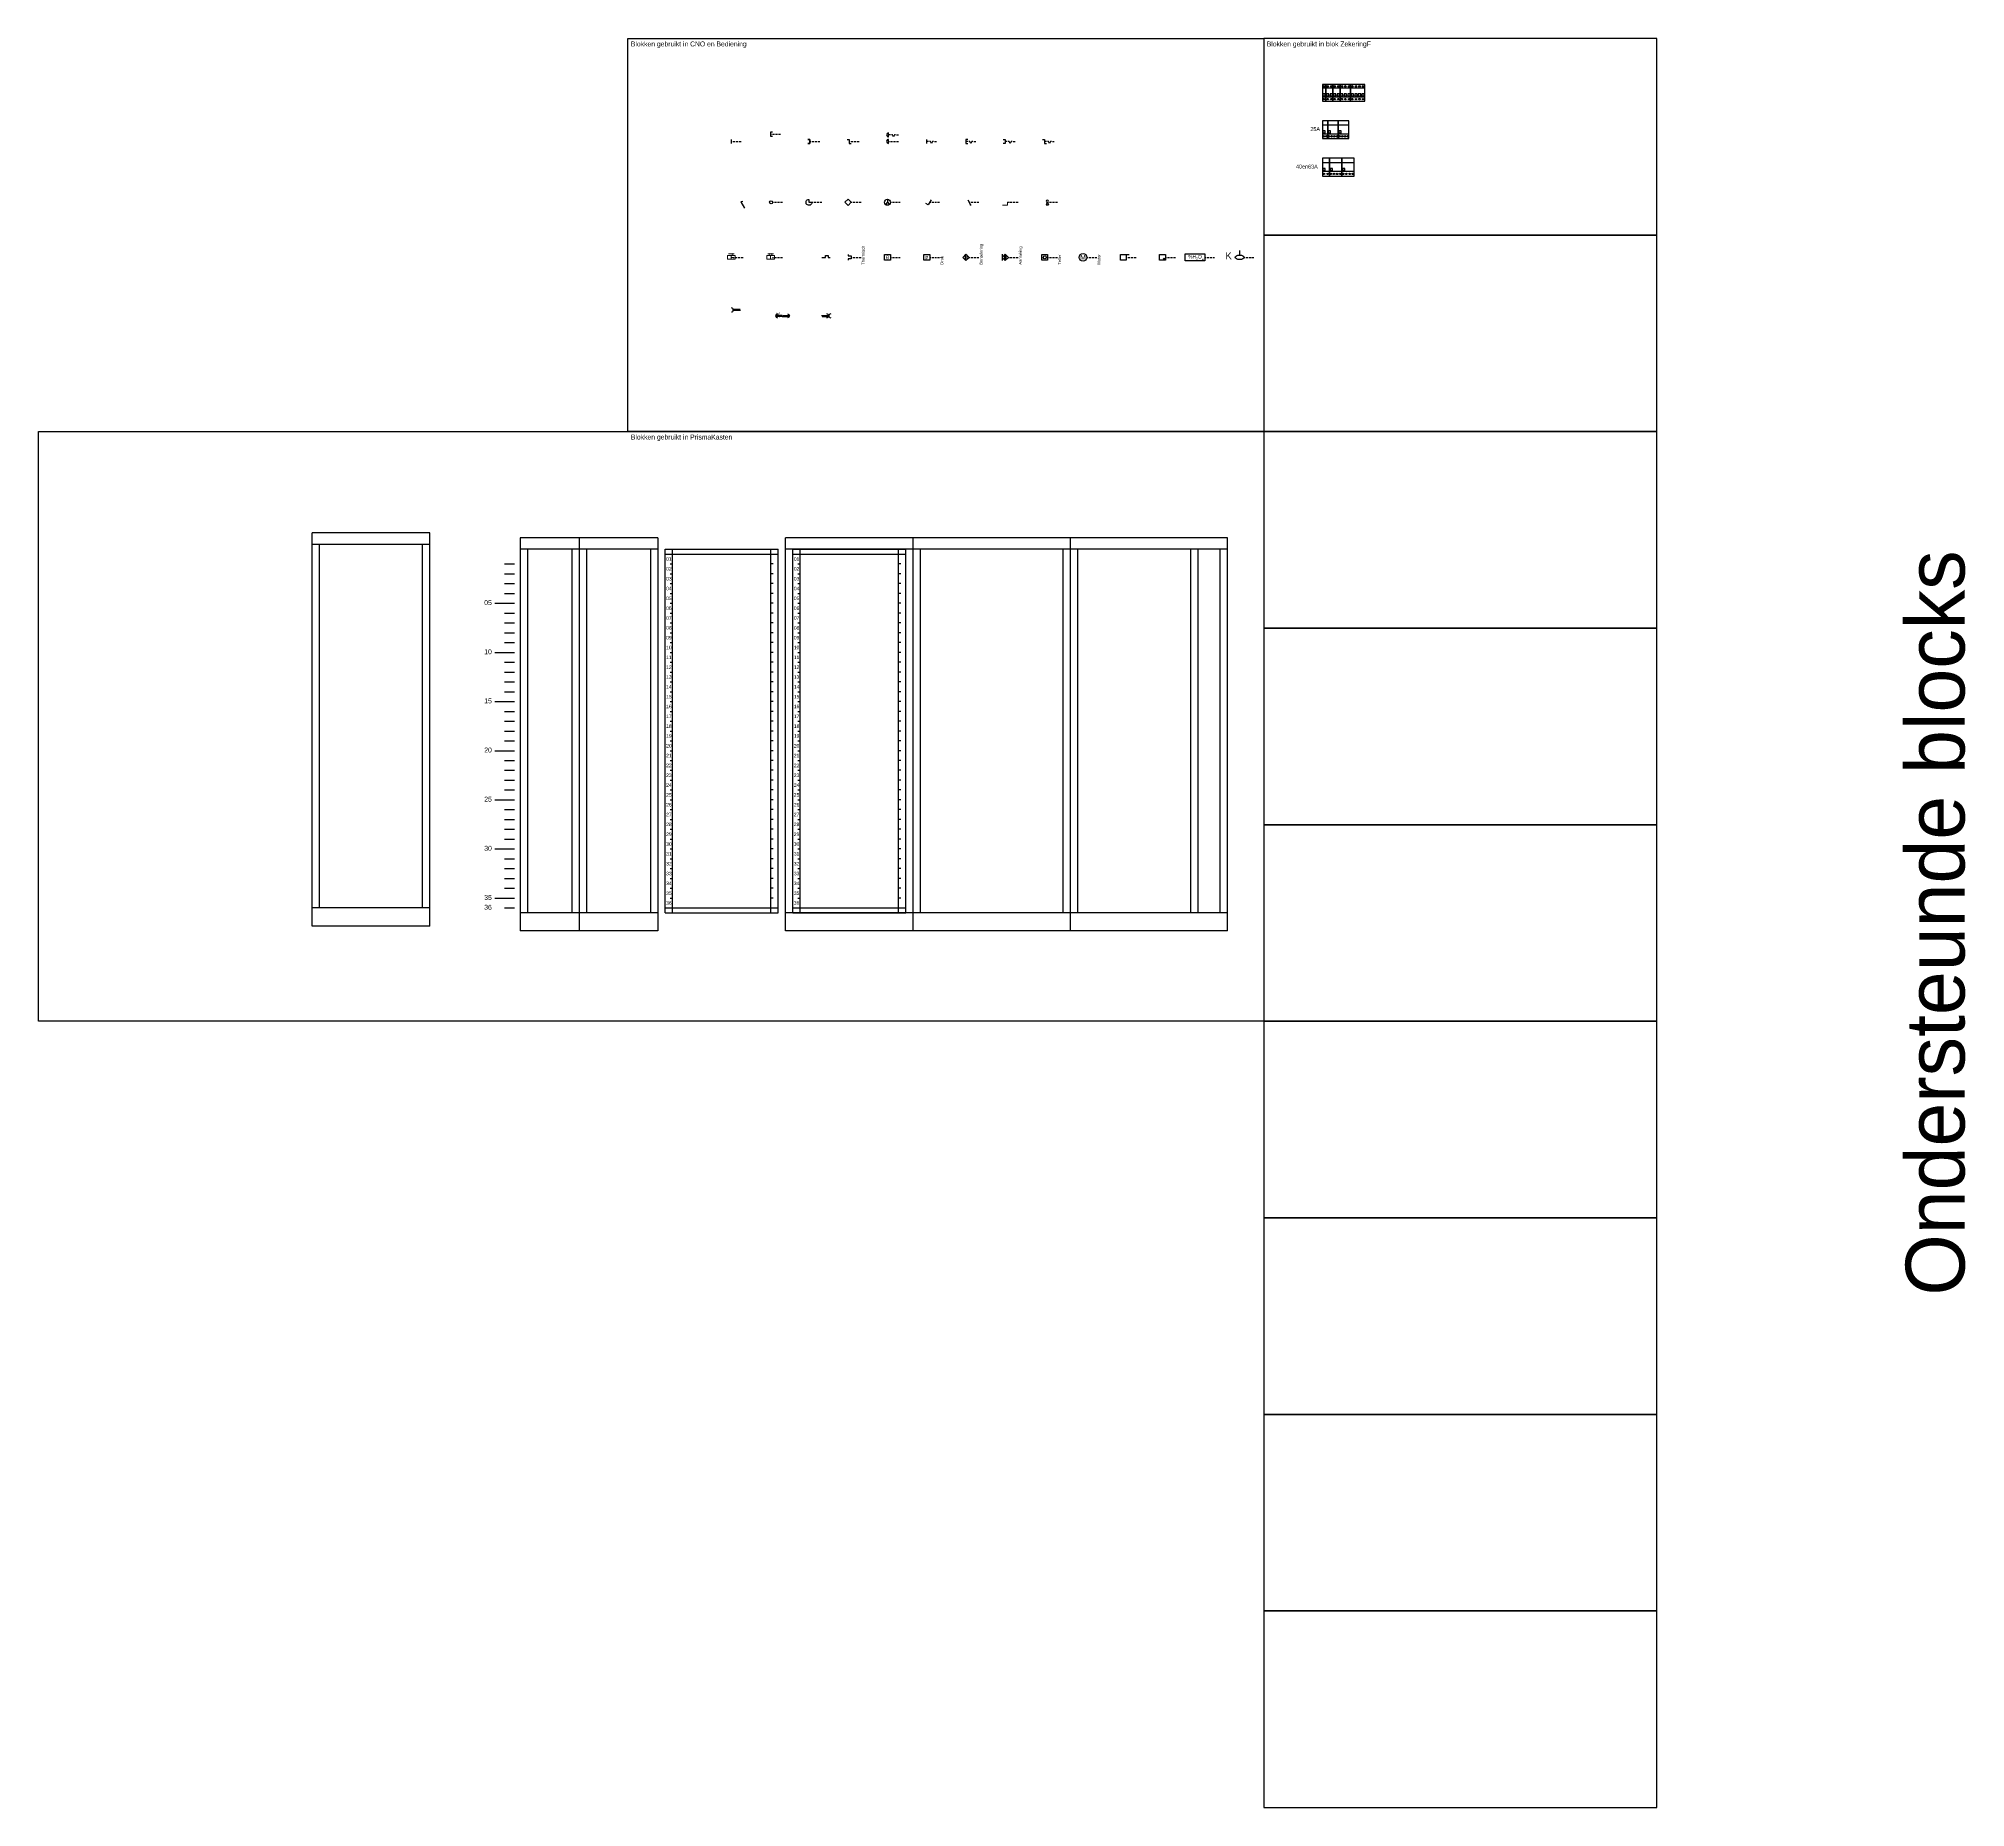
# Model space of a CAD drawing. Header units: millimetres. Extents: x -7152 to 5843, y -5056 to 10205.
# Drawn here: x -4824 to -3843, y 0 to 900 of the extents above; entities that cross this region are included whole.
import ezdxf
from ezdxf.enums import TextEntityAlignment as Align

# ---------------------------------------------------------------- set-up
doc = ezdxf.new("R2010")
doc.units = ezdxf.units.MM
doc.layers.add('BlockSupport', color=93, linetype='Continuous')
doc.styles.add('ARIAL', font='arial.ttf')
doc.styles.add('ISOPLUS', font='isoplus')
doc.styles.get("Standard").update_dxf_attribs({"font": 'isoplus.shx'})

# ---------------------------------------------------------------- blocks, each defined once
blk = doc.blocks.new('iC60H-2P')
at = {"color": 0}
for p, q in [((3.6, 2.25), (0, 2.25)), ((3.6, -2.25), (0, -2.25))]:
    blk.add_line(p, q, dxfattribs=at)
blk.add_lwpolyline([(0, -4.25), (3.6, -4.25), (3.6, 4.25), (0, 4.25)], close=True, dxfattribs=at)
at = {"color": 0, "const_width": 0.4}
blk.add_lwpolyline([(0.3, -1.5), (3.3, -1.5)], dxfattribs=at)
at = {"color": 0, "linetype": 'Continuous'}
for points in [[(0.3, -1.87), (1.5, -1.87), (1.5, -0.58), (0.3, -0.58)], [(2.1, -1.87), (3.3, -1.87), (3.3, -0.58), (2.1, -0.58)]]:
    blk.add_lwpolyline(points, close=True, dxfattribs=at)
at = {"color": 0}
for centre in [(0.9, 3.25), (2.7, 3.25), (0.9, -3.25), (2.7, -3.25)]:
    blk.add_circle(centre, 0.375, dxfattribs=at)
blk = doc.blocks.new('iC60H-4P')
at = {"color": 0}
for p, q in [((7.2, 2.25), (0, 2.25)), ((7.2, -2.25), (0, -2.25))]:
    blk.add_line(p, q, dxfattribs=at)
blk.add_lwpolyline([(0, -4.25), (7.2, -4.25), (7.2, 4.25), (0, 4.25)], close=True, dxfattribs=at)
at = {"color": 0, "const_width": 0.4}
blk.add_lwpolyline([(0.3, -1.5), (6.9, -1.5)], dxfattribs=at)
at = {"color": 0, "linetype": 'Continuous'}
for points in [[(0.3, -1.87), (1.5, -1.87), (1.5, -0.58), (0.3, -0.58)], [(2.1, -1.87), (3.3, -1.87), (3.3, -0.58), (2.1, -0.58)], [(3.9, -1.87), (5.1, -1.87), (5.1, -0.58), (3.9, -0.58)], [(5.7, -1.87), (6.9, -1.87), (6.9, -0.58), (5.7, -0.58)]]:
    blk.add_lwpolyline(points, close=True, dxfattribs=at)
at = {"color": 0}
for centre in [(0.9, 3.25), (2.7, 3.25), (4.5, 3.25), (6.3, 3.25), (0.9, -3.25), (2.7, -3.25), (4.5, -3.25), (6.3, -3.25)]:
    blk.add_circle(centre, 0.375, dxfattribs=at)
blk = doc.blocks.new('iC60-25A-3P')
at = {"linetype": 'Continuous'}
h = blk.add_hatch(dxfattribs=at)
h.set_pattern_fill('ANGLE', color=253)
h.set_pattern_definition([(0, (0, 0), (0, 6.985), [5.08, -1.905]), (90, (0, 0), (-6.985, 4e-16), [5.08, -1.905])])
h.paths.add_polyline_path([(1.05, -3.4, 1), (0.3, -3.4, 1)])
at = {"color": 0}
for p, q in [((5.4, 2.25), (0, 2.25)), ((5.4, -2.25), (0, -2.25))]:
    blk.add_line(p, q, dxfattribs=at)
blk.add_lwpolyline([(0, -4.55), (5.4, -4.55), (5.4, 4.55), (0, 4.55)], close=True, dxfattribs=at)
at = {"color": 0, "const_width": 0.4}
blk.add_lwpolyline([(0.3, -1.5), (1.5, -1.5)], dxfattribs=at)
at = {"color": 0, "linetype": 'Continuous'}
blk.add_lwpolyline([(0.3, -1.87), (1.5, -1.87), (1.5, -0.58), (0.3, -0.58)], close=True, dxfattribs=at)
at = {"color": 0}
for centre in [(0.68, -3.4), (2.03, -3.4), (3.38, -3.4), (4.73, -3.4)]:
    blk.add_circle(centre, 0.375, dxfattribs=at)
blk = doc.blocks.new('iC60-25A-2P')
at = {"color": 0}
for p, q in [((2.7, 2.25), (0, 2.25)), ((2.7, -2.25), (0, -2.25))]:
    blk.add_line(p, q, dxfattribs=at)
blk.add_lwpolyline([(0, -4.55), (2.7, -4.55), (2.7, 4.55), (0, 4.55)], close=True, dxfattribs=at)
at = {"color": 0, "const_width": 0.4}
blk.add_lwpolyline([(0.3, -1.5), (1.5, -1.5)], dxfattribs=at)
at = {"color": 0, "linetype": 'Continuous'}
blk.add_lwpolyline([(0.3, -1.87), (1.5, -1.87), (1.5, -0.58), (0.3, -0.58)], close=True, dxfattribs=at)
at = {"color": 0}
for centre in [(0.68, -3.4), (2.03, -3.4)]:
    blk.add_circle(centre, 0.375, dxfattribs=at)
blk = doc.blocks.new('iC60H-3P')
at = {"color": 0}
for p, q in [((5.4, 2.25), (0, 2.25)), ((5.4, -2.25), (0, -2.25))]:
    blk.add_line(p, q, dxfattribs=at)
blk.add_lwpolyline([(0, -4.25), (5.4, -4.25), (5.4, 4.25), (0, 4.25)], close=True, dxfattribs=at)
at = {"color": 0, "const_width": 0.4}
blk.add_lwpolyline([(0.3, -1.5), (5.1, -1.5)], dxfattribs=at)
at = {"color": 0, "linetype": 'Continuous'}
for points in [[(0.3, -1.87), (1.5, -1.87), (1.5, -0.58), (0.3, -0.58)], [(2.1, -1.87), (3.3, -1.87), (3.3, -0.58), (2.1, -0.58)], [(3.9, -1.87), (5.1, -1.87), (5.1, -0.58), (3.9, -0.58)]]:
    blk.add_lwpolyline(points, close=True, dxfattribs=at)
at = {"color": 0}
for centre in [(0.9, 3.25), (2.7, 3.25), (4.5, 3.25), (0.9, -3.25), (2.7, -3.25), (4.5, -3.25)]:
    blk.add_circle(centre, 0.375, dxfattribs=at)
blk = doc.blocks.new('iC60H-1P')
at = {"color": 0}
for p, q in [((1.8, 2.25), (0, 2.25)), ((1.8, -2.25), (0, -2.25))]:
    blk.add_line(p, q, dxfattribs=at)
blk.add_lwpolyline([(0, -4.25), (1.8, -4.25), (1.8, 4.25), (0, 4.25)], close=True, dxfattribs=at)
at = {"color": 0, "const_width": 0.4}
blk.add_lwpolyline([(0.3, -1.5), (1.5, -1.5)], dxfattribs=at)
at = {"color": 0, "linetype": 'Continuous'}
blk.add_lwpolyline([(0.3, -1.87), (1.5, -1.87), (1.5, -0.58), (0.3, -0.58)], close=True, dxfattribs=at)
at = {"color": 0}
for centre in [(0.9, 3.25), (0.9, -3.25)]:
    blk.add_circle(centre, 0.375, dxfattribs=at)
blk = doc.blocks.new('iC60A-2p-40A-63A')
at = {"color": 0}
for p, q in [((3.6, 2.25), (0, 2.25)), ((3.6, -2.25), (0, -2.25))]:
    blk.add_line(p, q, dxfattribs=at)
blk.add_lwpolyline([(0, -4.55), (3.6, -4.55), (3.6, 4.55), (0, 4.55)], close=True, dxfattribs=at)
at = {"color": 0, "const_width": 0.4}
blk.add_lwpolyline([(0.3, -1.5), (1.5, -1.5)], dxfattribs=at)
at = {"color": 0, "linetype": 'Continuous'}
blk.add_lwpolyline([(0.3, -1.87), (1.5, -1.87), (1.5, -0.58), (0.3, -0.58)], close=True, dxfattribs=at)
at = {"color": 0}
for centre in [(0.9, -3.4), (2.7, -3.4)]:
    blk.add_circle(centre, 0.375, dxfattribs=at)
blk = doc.blocks.new('iC60A-4p-40A-63A')
at = {"color": 0}
for p, q in [((6.3, 2.25), (0, 2.25)), ((6.3, -2.25), (0, -2.25))]:
    blk.add_line(p, q, dxfattribs=at)
blk.add_lwpolyline([(0, -4.55), (6.3, -4.55), (6.3, 4.55), (0, 4.55)], close=True, dxfattribs=at)
at = {"color": 0, "const_width": 0.4}
blk.add_lwpolyline([(0.3, -1.5), (1.5, -1.5)], dxfattribs=at)
at = {"color": 0, "linetype": 'Continuous'}
blk.add_lwpolyline([(0.3, -1.87), (1.5, -1.87), (1.5, -0.58), (0.3, -0.58)], close=True, dxfattribs=at)
at = {"color": 0}
for centre in [(0.79, -3.4), (2.36, -3.4), (3.94, -3.4), (5.51, -3.4)]:
    blk.add_circle(centre, 0.375, dxfattribs=at)
blk = doc.blocks.new('iC60A-39-40A-63A')
at = {"color": 0}
for p, q in [((6.3, 2.25), (0, 2.25)), ((6.3, -2.25), (0, -2.25))]:
    blk.add_line(p, q, dxfattribs=at)
blk.add_lwpolyline([(0, -4.55), (6.3, -4.55), (6.3, 4.55), (0, 4.55)], close=True, dxfattribs=at)
at = {"color": 0, "const_width": 0.4}
blk.add_lwpolyline([(0.3, -1.5), (1.5, -1.5)], dxfattribs=at)
at = {"color": 0, "linetype": 'Continuous'}
blk.add_lwpolyline([(0.3, -1.87), (1.5, -1.87), (1.5, -0.58), (0.3, -0.58)], close=True, dxfattribs=at)
at = {"color": 0}
for centre in [(0.79, -3.4), (2.36, -3.4), (3.94, -3.4), (5.51, -3.4)]:
    blk.add_circle(centre, 0.375, dxfattribs=at)
blk = doc.blocks.new('iC60-25A-4P')
at = {"color": 0}
for p, q in [((5.4, 2.25), (0, 2.25)), ((5.4, -2.25), (0, -2.25))]:
    blk.add_line(p, q, dxfattribs=at)
blk.add_lwpolyline([(0, -4.55), (5.4, -4.55), (5.4, 4.55), (0, 4.55)], close=True, dxfattribs=at)
at = {"color": 0, "const_width": 0.4}
blk.add_lwpolyline([(0.3, -1.5), (1.5, -1.5)], dxfattribs=at)
at = {"color": 0, "linetype": 'Continuous'}
blk.add_lwpolyline([(0.3, -1.87), (1.5, -1.87), (1.5, -0.58), (0.3, -0.58)], close=True, dxfattribs=at)
at = {"color": 0}
for centre in [(0.68, -3.4), (2.03, -3.4), (3.38, -3.4), (4.73, -3.4)]:
    blk.add_circle(centre, 0.375, dxfattribs=at)
blk = doc.blocks.new('Handbediening')
at = {"color": 7}
blk.add_line((-5, 1), (-5, -1), dxfattribs=at)
at = {"color": 1}
for p, q in [((-5, 0), (-4.5, 0)), ((-4, 0), (-3, 0)), ((-2.5, 0), (-1.5, 0)), ((-1, 0), (0, 0))]:
    blk.add_line(p, q, dxfattribs=at)
blk = doc.blocks.new('Drukknop')
at = {"color": 1}
for p, q in [((747.14, 255.01), (747.64, 255.01)), ((748.14, 255.01), (749.14, 255.01)), ((749.64, 255.01), (750.64, 255.01)), ((751.14, 255.01), (752.14, 255.01))]:
    blk.add_line(p, q, dxfattribs=at)
at = {"color": 7}
blk.add_lwpolyline([(748.14, 256.01), (747.14, 256.01), (747.14, 254.01), (748.14, 254.01)], dxfattribs=at)
blk = doc.blocks.new('Trekken')
at = {"color": 1}
for p, q in [((-5, 0), (-4.5, 0)), ((-4, 0), (-3, 0)), ((-2.5, 0), (-1.5, 0)), ((-1, 0), (0, 0))]:
    blk.add_line(p, q, dxfattribs=at)
at = {"color": 7, "linetype": 'Continuous'}
blk.add_lwpolyline([(-6, -1), (-5, -1), (-5, 1), (-6, 1)], dxfattribs=at)
at = {"color": 7}
blk.add_lwpolyline([(-6, 1), (-5, 1), (-5, -1), (-6, -1)], dxfattribs=at)
blk = doc.blocks.new('Draaien')
at = {"color": 1}
for p, q in [((-5, 0), (-4.5, 0)), ((-4, 0), (-3, 0)), ((-2.5, 0), (-1.5, 0)), ((-1, 0), (0, 0))]:
    blk.add_line(p, q, dxfattribs=at)
at = {"color": 7, "linetype": 'Continuous'}
blk.add_lwpolyline([(-6, 1), (-5, 1), (-5, -1), (-4, -1)], dxfattribs=at)
at = {"color": 7}
blk.add_lwpolyline([(-6, 1), (-5, 1), (-5, -1), (-4, -1)], dxfattribs=at)
blk = doc.blocks.new('Slagdrukknop')
at = {"color": 1}
for p, q in [((-5, 0), (-4.5, 0)), ((-4, 0), (-3, 0)), ((-2.5, 0), (-1.5, 0)), ((-1, 0), (0, 0))]:
    blk.add_line(p, q, dxfattribs=at)
at = {"color": 7}
blk.add_lwpolyline([(-5, 1, 1), (-5, -1)], format="xyb", close=True, dxfattribs=at)
blk = doc.blocks.new('Handbediening vergendeld')
at = {"color": 7, "linetype": 'Continuous'}
blk.add_line((-5, 1), (-5, -1), dxfattribs=at)
at = {"color": 1}
blk.add_line((-1, 0), (0, 0), dxfattribs=at)
for points in [[(-4, 0), (-5, 0)], [(-1.5, 0), (-2, 0), (-2.5, -1), (-3, 0), (-3.5, 0)]]:
    blk.add_lwpolyline(points, dxfattribs=at)
blk = doc.blocks.new('Drukknop vergrendeld')
at = {"color": 1}
blk.add_line((-1, 0), (0, 0), dxfattribs=at)
at = {"color": 7, "lineweight": -2}
blk.add_lwpolyline([(-4, 1), (-5, 1), (-5, -1), (-4, -1)], dxfattribs=at)
at = {"color": 1}
for points in [[(-4, 0), (-5, 0)], [(-1.5, 0), (-2, 0), (-2.5, -1), (-3, 0), (-3.5, 0)]]:
    blk.add_lwpolyline(points, dxfattribs=at)
blk = doc.blocks.new('Trekken vergrendeld')
at = {"color": 1}
blk.add_line((-1, 0), (0, 0), dxfattribs=at)
at = {"color": 7}
blk.add_lwpolyline([(-6, 1), (-5, 1), (-5, -1), (-6, -1)], dxfattribs=at)
at = {"color": 1}
for points in [[(-4, 0), (-5, 0)], [(-1.5, 0), (-2, 0), (-2.5, -1), (-3, 0), (-3.5, 0)]]:
    blk.add_lwpolyline(points, dxfattribs=at)
blk = doc.blocks.new('Draaien vergrendeld')
at = {"color": 1}
blk.add_line((-1, 0), (0, 0), dxfattribs=at)
at = {"color": 7, "linetype": 'Continuous'}
blk.add_lwpolyline([(-6, 1), (-5, 1), (-5, -1), (-4, -1)], dxfattribs=at)
at = {"color": 1}
for points in [[(-4, 0), (-5, 0)], [(-1.5, 0), (-2, 0), (-2.5, -1), (-3, 0), (-3.5, 0)]]:
    blk.add_lwpolyline(points, dxfattribs=at)
blk = doc.blocks.new('Rol')
at = {"color": 1}
for p, q in [((-5, 0), (-4.5, 0)), ((-4, 0), (-3, 0)), ((-2.5, 0), (-1.5, 0)), ((-1, 0), (0, 0))]:
    blk.add_line(p, q, dxfattribs=at)
at = {"color": 7}
blk.add_circle((-5.75, 0), 0.75, dxfattribs=at)
blk = doc.blocks.new('Kam')
at = {"color": 1}
for p, q in [((-5, 0), (-4.5, 0)), ((-4, 0), (-3, 0)), ((-2.5, 0), (-1.5, 0)), ((-1, 0), (0, 0))]:
    blk.add_line(p, q, dxfattribs=at)
at = {"color": 7}
blk.add_lwpolyline([(-6.5, 1.5), (-6.5, 0), (-5, 0, -2.414214)], format="xyb", close=True, dxfattribs=at)
blk = doc.blocks.new('Positie')
at = {"color": 7}
blk.add_lwpolyline([(-0.73, 3.41), (-1.82, 3.15), (0, 0)], dxfattribs=at)
blk = doc.blocks.new('Afneembaar')
at = {"color": 1}
for p, q in [((-5, 0), (-4.5, 0)), ((-4, 0), (-3, 0)), ((-2.5, 0), (-1.5, 0)), ((-1, 0), (0, 0))]:
    blk.add_line(p, q, dxfattribs=at)
at = {"color": 7}
blk.add_lwpolyline([(-6.59, -1.59), (-5, 0), (-6.59, 1.59), (-8.18, 0)], close=True, dxfattribs=at)
blk = doc.blocks.new('Handwiel')
at = {"color": 7, "linetype": 'Continuous'}
for p, q in [((-6.53, 0), (-7.61, -1.08)), ((-6.53, 1.53), (-6.53, 0)), ((-6.53, 0), (-5.45, -1.08))]:
    blk.add_line(p, q, dxfattribs=at)
at = {"color": 1}
for p, q in [((-5, 0), (-4.5, 0)), ((-4, 0), (-3, 0)), ((-2.5, 0), (-1.5, 0)), ((-1, 0), (0, 0))]:
    blk.add_line(p, q, dxfattribs=at)
at = {"color": 7}
blk.add_circle((-6.53, 0), 1.53, dxfattribs=at)
blk = doc.blocks.new('Pedaal')
at = {"color": 1}
for p, q in [((-5, 0), (-4.5, 0)), ((-4, 0), (-3, 0)), ((-2.5, 0), (-1.5, 0)), ((-1, 0), (0, 0))]:
    blk.add_line(p, q, dxfattribs=at)
at = {"color": 7, "lineweight": -2}
blk.add_lwpolyline([(-4.25, 1.3), (-5.75, -1.3), (-7.05, -0.55)], dxfattribs=at)
blk = doc.blocks.new('Hefboom')
at = {"color": 7, "lineweight": -2}
blk.add_line((-5.71, 1.23), (-4.29, -1.23), dxfattribs=at)
at = {"color": 1}
for p, q in [((-5, 0), (-4.5, 0)), ((-4, 0), (-3, 0)), ((-2.5, 0), (-1.5, 0)), ((-1, 0), (0, 0))]:
    blk.add_line(p, q, dxfattribs=at)
at = {"color": 7, "lineweight": -2}
blk.add_circle((-4.21, -1.36), 0.15, dxfattribs=at)
blk = doc.blocks.new('Kruk')
at = {"color": 1}
for p, q in [((-5, 0), (-4.5, 0)), ((-4, 0), (-3, 0)), ((-2.5, 0), (-1.5, 0)), ((-1, 0), (0, 0))]:
    blk.add_line(p, q, dxfattribs=at)
at = {"color": 7, "linetype": 'ByBlock', "lineweight": 0}
blk.add_lwpolyline([(-5, 0), (-5.5, 0), (-5.5, -1.5), (-8, -1.5)], dxfattribs=at)
blk = doc.blocks.new('Sleutel')
at = {"color": 7, "linetype": 'Continuous'}
for p, q in [((-5.32, 0), (-5.74, -1.36)), ((-5, 0), (-4.58, -1.36)), ((-5.74, -1.36), (-4.58, -1.36))]:
    blk.add_line(p, q, dxfattribs=at)
at = {"color": 1}
for p, q in [((-5, 0), (-4.5, 0)), ((-4, 0), (-3, 0)), ((-2.5, 0), (-1.5, 0)), ((-1, 0), (0, 0))]:
    blk.add_line(p, q, dxfattribs=at)
at = {"color": 7, "linetype": 'Continuous'}
blk.add_arc((-5.16, 0.52), 0.547, 287.21711, 252.78289, dxfattribs=at)
blk = doc.blocks.new('Vijzel enkelwerkend')
at = {"color": 7, "linetype": 'ByBlock', "lineweight": 0}
for p, q in [((-8, -1), (-8, 1)), ((-8, 1), (-4, 1)), ((-6, 1), (-6, -1)), ((-4, 1), (-4, -1)), ((-6, -1), (-8, -1)), ((-4, -1), (-6, -1))]:
    blk.add_line(p, q, dxfattribs=at)
at = {"color": 1}
for p, q in [((-5, 0), (-4.5, 0)), ((-4, 0), (-3, 0)), ((-2.5, 0), (-1.5, 0)), ((-1, 0), (0, 0))]:
    blk.add_line(p, q, dxfattribs=at)
at = {"color": 7, "linetype": 'ByBlock', "lineweight": 0}
for points in [[(-7.5, 1.75), (-4.5, 1.75), (-5.5, 1.5), (-5.5, 2), (-4.5, 1.75)], [(-5, 0), (-6, 0)]]:
    blk.add_lwpolyline(points, dxfattribs=at)
blk = doc.blocks.new('Vijzel dubbelwerkend')
at = {"color": 7, "linetype": 'ByBlock', "lineweight": 0}
for p, q in [((-8, -1), (-8, 1)), ((-8, 1), (-4, 1)), ((-6, 1), (-6, -1)), ((-4, 1), (-4, -1)), ((-6, -1), (-8, -1)), ((-4, -1), (-6, -1))]:
    blk.add_line(p, q, dxfattribs=at)
at = {"color": 7}
for p, q in [((-5, 0), (-4.5, 0)), ((-4, 0), (-3, 0)), ((-2.5, 0), (-1.5, 0)), ((-1, 0), (0, 0))]:
    blk.add_line(p, q, dxfattribs=at)
at = {"color": 7, "linetype": 'ByBlock', "lineweight": 0}
for points in [[(-7.5, 1.75), (-4.5, 1.75), (-5.5, 1.5), (-5.5, 2), (-4.5, 1.75)], [(-4.5, 1.75), (-7.5, 1.75), (-6.5, 1.5), (-6.5, 2), (-7.5, 1.75)]]:
    blk.add_lwpolyline(points, dxfattribs=at)
blk = doc.blocks.new('Zelfonderbrekend thermisch contact')
at = {"color": 7, "linetype": 'Continuous', "ltscale": 15}
blk.add_lwpolyline([(0, 0), (2, 0), (2, 1), (3.29, 1), (3.29, 0), (4.29, 0)], dxfattribs=at)
blk = doc.blocks.new('Thermisch')
at = {"color": 1}
for p, q in [((-5, 0), (-4.5, 0)), ((-4, 0), (-3, 0)), ((-2.5, 0), (-1.5, 0)), ((-1, 0), (0, 0))]:
    blk.add_line(p, q, dxfattribs=at)
at = {"color": 7}
blk.add_lwpolyline([(-6.5, 1.5), (-6.5, 0.75), (-5, 0.75), (-5, -0.75), (-6.5, -0.75), (-6.5, -1.5)], dxfattribs=at)
blk = doc.blocks.new('Temperatuur gevoelig')
at = {"color": 1}
for p, q in [((-5, 0), (-4.5, 0)), ((-4, 0), (-3, 0)), ((-2.5, 0), (-1.5, 0)), ((-1, 0), (0, 0))]:
    blk.add_line(p, q, dxfattribs=at)
at = {"color": 7}
blk.add_lwpolyline([(-8, 1.5), (-5, 1.5), (-5, -1.5), (-8, -1.5)], close=True, dxfattribs=at)
at = {"color": 7, "insert": (-6.5, 0), "char_height": 1.875, "width": 0.75, "attachment_point": 5, "style": 'ARIAL'}
blk.add_mtext('{\\fArial|b0|i0|c161|p34;θ}', dxfattribs=at)
blk = doc.blocks.new('Druk')
at = {"color": 1}
for p, q in [((-5, 0), (-4.5, 0)), ((-4, 0), (-3, 0)), ((-2.5, 0), (-1.5, 0)), ((-1, 0), (0, 0))]:
    blk.add_line(p, q, dxfattribs=at)
at = {"color": 7}
blk.add_lwpolyline([(-8, 1.5), (-5, 1.5), (-5, -1.5), (-8, -1.5)], close=True, dxfattribs=at)
at = {"color": 7, "linetype": 'Continuous', "insert": (-6.5, 0), "char_height": 1.8, "attachment_point": 5}
blk.add_mtext_dynamic_manual_height_columns('p', width=3, gutter_width=12.5, heights=[0], dxfattribs=at)
blk = doc.blocks.new('Benadering')
at = {"color": 7}
for p, q in [((-6.97, 1.22), (-6.97, -1.22)), ((-6.22, 1.22), (-6.22, -1.22))]:
    blk.add_line(p, q, dxfattribs=at)
at = {"color": 1}
for p, q in [((-5, 0), (-4.5, 0)), ((-4, 0), (-3, 0)), ((-2.5, 0), (-1.5, 0)), ((-1, 0), (0, 0))]:
    blk.add_line(p, q, dxfattribs=at)
at = {"color": 7}
blk.add_lwpolyline([(-6.59, -1.59), (-5, 0), (-6.59, 1.59), (-8.18, 0)], close=True, dxfattribs=at)
blk = doc.blocks.new('Teller')
at = {"color": 1}
for p, q in [((-5, 0), (-4.5, 0)), ((-4, 0), (-3, 0)), ((-2.5, 0), (-1.5, 0)), ((-1, 0), (0, 0))]:
    blk.add_line(p, q, dxfattribs=at)
at = {"color": 7}
blk.add_lwpolyline([(-8, 1.5), (-5, 1.5), (-5, -1.5), (-8, -1.5)], close=True, dxfattribs=at)
blk.add_circle((-6.5, 0), 0.75, dxfattribs=at)
blk = doc.blocks.new('Motor')
at = {"color": 1}
for p, q in [((-5, 0), (-4.5, 0)), ((-4, 0), (-3, 0)), ((-2.5, 0), (-1.5, 0)), ((-1, 0), (0, 0))]:
    blk.add_line(p, q, dxfattribs=at)
at = {"color": 7, "linetype": 'Continuous'}
blk.add_circle((-7, 0), 2, dxfattribs=at)
blk.add_text('M', height=2.5, dxfattribs=at).set_placement((-7, 0), align=Align.MIDDLE_CENTER)
blk = doc.blocks.new('Vaan vloeistof')
at = {"color": 7, "linetype": 'Continuous'}
blk.add_line((-5, 1.5), (-3.5, 1.5), dxfattribs=at)
at = {"color": 1}
for p, q in [((-5, 0), (-4.5, 0)), ((-4, 0), (-3, 0)), ((-2.5, 0), (-1.5, 0)), ((-1, 0), (0, 0))]:
    blk.add_line(p, q, dxfattribs=at)
at = {"color": 7}
blk.add_lwpolyline([(-8, 1.5), (-5, 1.5), (-5, -1.5), (-8, -1.5)], close=True, dxfattribs=at)
blk = doc.blocks.new('Vaan gasstroom')
at = {"linetype": 'Continuous'}
h = blk.add_hatch(color=7, dxfattribs=at)
h.dxf.hatch_style = 1
h.paths.add_polyline_path([(-5.33, -0.83, 1), (-6.03, -0.83, 1)])
at = {"color": 1}
for p, q in [((-5, 0), (-4.5, 0)), ((-4, 0), (-3, 0)), ((-2.5, 0), (-1.5, 0)), ((-1, 0), (0, 0))]:
    blk.add_line(p, q, dxfattribs=at)
at = {"color": 7}
blk.add_lwpolyline([(-8, 1.5), (-5, 1.5), (-5, -1.5), (-8, -1.5)], close=True, dxfattribs=at)
at = {"color": 7, "linetype": 'Continuous'}
blk.add_circle((-5.68, -0.83), 0.35, dxfattribs=at)
blk = doc.blocks.new('Vochtigheid')
at = {"linetype": 'Continuous'}
h = blk.add_hatch(color=7, dxfattribs=at)
h.dxf.hatch_style = 1
h.paths.add_polyline_path([(-5.65, -1.03, 1), (-6.35, -1.03, 1)])
at = {"color": 1}
for p, q in [((-5, 0), (-4.5, 0)), ((-4, 0), (-3, 0)), ((-2.5, 0), (-1.5, 0)), ((-1, 0), (0, 0))]:
    blk.add_line(p, q, dxfattribs=at)
at = {"color": 7}
blk.add_lwpolyline([(-15, 1.75), (-5, 1.75), (-5, -1.75), (-15, -1.75)], close=True, dxfattribs=at)
at = {"color": 7, "linetype": 'Continuous', "insert": (-10, 0), "char_height": 1.8, "attachment_point": 5}
blk.add_mtext_dynamic_manual_height_columns('\\A1;%H{\\H0.7x;\\S^ 2;}O', width=11.8973, gutter_width=12.5, heights=[0], dxfattribs=at)
blk = doc.blocks.new('Vlotter vloeistof')
at = {"color": 1, "linetype": 'Continuous'}
blk.add_line((-7.25, 1.12), (-7.25, 3.5), dxfattribs=at)
at = {"color": 1}
for p, q in [((-5, 0), (-4.5, 0)), ((-4, 0), (-3, 0)), ((-2.5, 0), (-1.5, 0)), ((-1, 0), (0, 0))]:
    blk.add_line(p, q, dxfattribs=at)
at = {"color": 7, "linetype": 'Continuous'}
blk.add_ellipse((-7.25, 0), major_axis=(2.25, 0), ratio=0.5, dxfattribs=at)
blk = doc.blocks.new('Vertraagd openen')
at = {"color": 1, "lineweight": -2}
for p, q in [((-1.62, 3.25), (-5.07, 3.25)), ((-1.38, 2.75), (-5.07, 2.75))]:
    blk.add_line(p, q, dxfattribs=at)
at = {"color": 7, "lineweight": -2}
blk.add_arc((-6.04, 3), 1, 270, 90, dxfattribs=at)
blk = doc.blocks.new('Vertraagd sluiten')
at = {"color": 1, "lineweight": -2}
for p, q in [((-0.12, 0.25), (-3.51, 0.25)), ((0.12, -0.25), (-3.51, -0.25))]:
    blk.add_line(p, q, dxfattribs=at)
at = {"color": 7, "lineweight": -2}
blk.add_arc((-2.54, 0), 1, 90, 270, dxfattribs=at)
blk = doc.blocks.new('Vertraag openen en sluiten')
at = {"color": 1, "lineweight": -2}
for p, q in [((-0.12, 0.25), (3.51, 0.25)), ((0.12, -0.25), (3.51, -0.25))]:
    blk.add_line(p, q, dxfattribs=at)
at = {"color": 7, "lineweight": -2}
for centre, start, end in [((2.54, 0), 270, 90), ((4.54, 0), 90, 270)]:
    blk.add_arc(centre, 1, start, end, dxfattribs=at)
blk = doc.blocks.new('Aanraking')
at = {"color": 7, "linetype": 'Continuous'}
blk.add_line((-8.18, 1.59), (-8.18, -1.59), dxfattribs=at)
at = {"color": 7}
for p, q in [((-6.97, 1.22), (-6.97, -1.22)), ((-6.22, 1.22), (-6.22, -1.22))]:
    blk.add_line(p, q, dxfattribs=at)
at = {"color": 1}
for p, q in [((-5, 0), (-4.5, 0)), ((-4, 0), (-3, 0)), ((-2.5, 0), (-1.5, 0)), ((-1, 0), (0, 0))]:
    blk.add_line(p, q, dxfattribs=at)
at = {"color": 7}
blk.add_lwpolyline([(-6.59, -1.59), (-5, 0), (-6.59, 1.59), (-8.18, 0)], close=True, dxfattribs=at)
blk = doc.blocks.new('PRISMASTACK')
for p, q in [((-8.02, 186.7), (-3.02, 186.7)), ((-8.02, 181.7), (-3.02, 181.7)), ((-8.02, 176.7), (-3.02, 176.7)), ((-8.02, 171.7), (-3.02, 171.7)), ((-13.02, 166.7), (-3.02, 166.7)), ((-8.02, 161.7), (-3.02, 161.7)), ((-8.02, 156.7), (-3.02, 156.7)), ((-8.02, 151.7), (-3.02, 151.7)), ((-13.02, 141.7), (-3.02, 141.7)), ((-8.02, 146.7), (-3.02, 146.7)), ((-8.02, 136.7), (-3.02, 136.7)), ((-8.02, 131.7), (-3.02, 131.7)), ((-8.02, 126.7), (-3.02, 126.7)), ((-8.02, 121.7), (-3.02, 121.7)), ((-13.02, 116.7), (-3.02, 116.7)), ((-8.02, 111.7), (-3.02, 111.7)), ((-8.02, 106.7), (-3.02, 106.7)), ((-8.02, 101.7), (-3.02, 101.7)), ((-13.02, 91.7), (-3.02, 91.7)), ((-8.02, 96.7), (-3.02, 96.7)), ((-8.02, 86.7), (-3.02, 86.7)), ((-8.02, 81.7), (-3.02, 81.7)), ((-8.02, 76.7), (-3.02, 76.7)), ((-8.02, 71.7), (-3.02, 71.7)), ((-13.02, 66.7), (-3.02, 66.7)), ((-8.02, 61.7), (-3.02, 61.7)), ((-8.02, 56.7), (-3.02, 56.7)), ((-8.02, 51.7), (-3.02, 51.7)), ((-13.02, 41.7), (-3.02, 41.7)), ((-8.02, 46.7), (-3.02, 46.7)), ((-8.02, 36.7), (-3.02, 36.7)), ((-8.02, 31.7), (-3.02, 31.7)), ((-8.02, 26.7), (-3.02, 26.7)), ((-8.02, 21.7), (-3.02, 21.7)), ((-13.02, 16.7), (-3.02, 16.7)), ((-8.02, 11.7), (-3.02, 11.7))]:
    blk.add_line(p, q)
at = {"style": 'ARIAL'}
for s, p in [('05', (-14.48, 165.78)), ('10', (-14.48, 140.78)), ('15', (-14.48, 115.78)), ('20', (-14.48, 90.78)), ('25', (-14.48, 65.78)), ('30', (-14.48, 40.78)), ('35', (-14.48, 15.78)), ('36', (-14.48, 10.78))]:
    blk.add_text(s, height=2.5, dxfattribs=at).set_placement(p, align=Align.RIGHT)
blk = doc.blocks.new('Kast650')
at = {"color": 0}
for p, q in [((65, 200), (0, 200)), ((0, 0), (0, 200)), ((65, 0), (65, 200)), ((65, 194.2), (0, 194.2)), ((3.75, 9.2), (3.75, 194.2)), ((61.25, 9.2), (61.25, 194.2)), ((65, 9.2), (0, 9.2)), ((65, 0), (0, 0))]:
    blk.add_line(p, q, dxfattribs=at)
blk = doc.blocks.new('Kast800')
at = {"color": 0}
for p, q in [((80, 200), (0, 200)), ((0, 0), (0, 200)), ((80, 0), (80, 200)), ((80, 194.2), (0, 194.2)), ((3.75, 9.2), (3.75, 194.2)), ((76.25, 9.2), (76.25, 194.2)), ((80, 9.2), (0, 9.2)), ((80, 0), (0, 0))]:
    blk.add_line(p, q, dxfattribs=at)
blk = doc.blocks.new('Kast800Afscheiding')
at = {"color": 0}
for p, q in [((80, 200), (0, 200)), ((0, 0), (0, 200)), ((80, 0), (80, 200)), ((80, 194.2), (0, 194.2)), ((3.75, 9.2), (3.75, 194.2)), ((61.25, 9.2), (61.25, 194.2)), ((65, 9.2), (65, 194.2)), ((76.25, 9.2), (76.25, 194.2)), ((80, 9.2), (0, 9.2)), ((80, 0), (0, 0))]:
    blk.add_line(p, q, dxfattribs=at)
blk = doc.blocks.new('Kast300')
at = {"color": 0}
for p, q in [((0, 200), (0, 0)), ((30, 200), (0, 200)), ((30, 200), (30, 0)), ((30, 194.2), (0, 194.2)), ((3.75, 194.2), (3.75, 9.2)), ((26.25, 194.2), (26.25, 9.2)), ((30, 9.2), (0, 9.2)), ((30, 0), (0, 0))]:
    blk.add_line(p, q, dxfattribs=at)
blk = doc.blocks.new('Kast400')
at = {"color": 0}
for p, q in [((0, 200), (0, 0)), ((40, 200), (0, 200)), ((40, 200), (40, 0)), ((40, 194.2), (0, 194.2)), ((3.75, 194.2), (3.75, 9.2)), ((36.25, 194.2), (36.25, 9.2)), ((40, 9.2), (0, 9.2)), ((40, 0), (0, 0))]:
    blk.add_line(p, q, dxfattribs=at)
blk = doc.blocks.new('IndelingInwendig')
at = {"color": 0}
for p, q in [((0, 0), (0, 185)), ((0, 185), (57.5, 185)), ((0, 182.5), (57.5, 182.5)), ((2.5, 177.5), (3.75, 177.5)), ((3.75, 0), (3.75, 185)), ((53.75, 0), (53.75, 185)), ((55, 177.5), (53.75, 177.5)), ((57.5, 0), (57.5, 185)), ((2.5, 172.5), (3.75, 172.5)), ((2.5, 167.5), (3.75, 167.5)), ((55, 172.5), (53.75, 172.5)), ((55, 167.5), (53.75, 167.5)), ((2.5, 162.5), (3.75, 162.5)), ((2.5, 157.5), (3.75, 157.5)), ((55, 162.5), (53.75, 162.5)), ((55, 157.5), (53.75, 157.5)), ((2.5, 152.5), (3.75, 152.5)), ((2.5, 147.5), (3.75, 147.5)), ((55, 152.5), (53.75, 152.5)), ((55, 147.5), (53.75, 147.5)), ((2.5, 142.5), (3.75, 142.5)), ((2.5, 137.5), (3.75, 137.5)), ((55, 142.5), (53.75, 142.5)), ((55, 137.5), (53.75, 137.5)), ((2.5, 132.5), (3.75, 132.5)), ((2.5, 127.5), (3.75, 127.5)), ((55, 132.5), (53.75, 132.5)), ((55, 127.5), (53.75, 127.5)), ((2.5, 122.5), (3.75, 122.5)), ((55, 122.5), (53.75, 122.5)), ((2.5, 117.5), (3.75, 117.5)), ((2.5, 112.5), (3.75, 112.5)), ((55, 117.5), (53.75, 117.5)), ((55, 112.5), (53.75, 112.5)), ((2.5, 107.5), (3.75, 107.5)), ((2.5, 102.5), (3.75, 102.5)), ((55, 107.5), (53.75, 107.5)), ((55, 102.5), (53.75, 102.5)), ((2.5, 97.5), (3.75, 97.5)), ((2.5, 92.5), (3.75, 92.5)), ((55, 97.5), (53.75, 97.5)), ((55, 92.5), (53.75, 92.5)), ((2.5, 87.5), (3.75, 87.5)), ((2.5, 82.5), (3.75, 82.5)), ((55, 87.5), (53.75, 87.5)), ((55, 82.5), (53.75, 82.5)), ((2.5, 77.5), (3.75, 77.5)), ((2.5, 72.5), (3.75, 72.5)), ((55, 77.5), (53.75, 77.5)), ((55, 72.5), (53.75, 72.5)), ((2.5, 67.5), (3.75, 67.5)), ((2.5, 62.5), (3.75, 62.5)), ((55, 67.5), (53.75, 67.5)), ((55, 62.5), (53.75, 62.5)), ((2.5, 57.5), (3.75, 57.5)), ((2.5, 52.5), (3.75, 52.5)), ((55, 57.5), (53.75, 57.5)), ((55, 52.5), (53.75, 52.5)), ((2.5, 47.5), (3.75, 47.5)), ((2.5, 42.5), (3.75, 42.5)), ((55, 47.5), (53.75, 47.5)), ((55, 42.5), (53.75, 42.5)), ((2.5, 37.5), (3.75, 37.5)), ((2.5, 32.5), (3.75, 32.5)), ((55, 37.5), (53.75, 37.5)), ((55, 32.5), (53.75, 32.5)), ((2.5, 27.5), (3.75, 27.5)), ((2.5, 22.5), (3.75, 22.5)), ((55, 27.5), (53.75, 27.5)), ((55, 22.5), (53.75, 22.5)), ((2.5, 17.5), (3.75, 17.5)), ((2.5, 12.5), (3.75, 12.5)), ((55, 17.5), (53.75, 17.5)), ((55, 12.5), (53.75, 12.5)), ((0, 2.5), (57.5, 2.5)), ((0, 0), (57.5, 0)), ((2.5, 7.5), (3.75, 7.5)), ((55, 7.5), (53.75, 7.5))]:
    blk.add_line(p, q, dxfattribs=at)
at = {"color": 0, "style": 'ARIAL'}
for s, p in [('01', (3.27, 180)), ('02', (3.27, 175)), ('03', (3.27, 170)), ('04', (3.27, 165)), ('05', (3.27, 160)), ('06', (3.27, 155)), ('07', (3.27, 150)), ('08', (3.27, 145)), ('09', (3.27, 140)), ('10', (3.27, 135)), ('11', (3.27, 130)), ('12', (3.27, 125)), ('13', (3.27, 120)), ('14', (3.27, 115)), ('15', (3.27, 110)), ('16', (3.27, 105)), ('17', (3.27, 100)), ('18', (3.27, 95)), ('19', (3.27, 90)), ('20', (3.27, 85)), ('21', (3.27, 80)), ('22', (3.27, 75)), ('23', (3.27, 70)), ('24', (3.27, 65)), ('25', (3.27, 60)), ('26', (3.27, 55)), ('27', (3.27, 50)), ('28', (3.27, 45)), ('29', (3.27, 40)), ('30', (3.27, 35)), ('31', (3.27, 30)), ('32', (3.27, 25)), ('33', (3.27, 20)), ('34', (3.27, 15)), ('36', (3.27, 5))]:
    blk.add_text(s, height=1.8, dxfattribs=at).set_placement(p, align=Align.MIDDLE_RIGHT)
blk.add_text('35', height=1.8, dxfattribs=at).set_placement((1.88, 10), align=Align.MIDDLE_CENTER)
blk = doc.blocks.new('Slagdrukknop Vergrendeld')
at = {"color": 1}
blk.add_line((-1, 0), (0, 0), dxfattribs=at)
at = {"color": 7}
blk.add_lwpolyline([(-5, 1, 1), (-5, -1)], format="xyb", close=True, dxfattribs=at)
at = {"color": 1}
for points in [[(-4, 0), (-5, 0)], [(-1.5, 0), (-2, 0), (-2.5, -1), (-3, 0), (-3.5, 0)]]:
    blk.add_lwpolyline(points, dxfattribs=at)
blk = doc.blocks.new('Kast600')
at = {"color": 0}
for p, q in [((60, 200), (0, 200)), ((0, 0), (0, 200)), ((60, 0), (60, 200)), ((60, 194.2), (0, 194.2)), ((3.75, 9.2), (3.75, 194.2)), ((56.25, 9.2), (56.25, 194.2)), ((60, 9.2), (0, 9.2)), ((60, 0), (0, 0))]:
    blk.add_line(p, q, dxfattribs=at)

msp = doc.modelspace()

# ---------------------------------------------------------------- linework, layer by layer
at = {"linetype": 'Continuous', "ltscale": 15}
for points in [[(-4523.646, 900), (-4200, 900), (-4200, 700), (-4523.646, 700)], [(-4823.646, 700), (-4200, 700), (-4200, 400), (-4823.646, 400)]]:
    msp.add_lwpolyline(points, close=True, dxfattribs=at)
at = {"layer": 'BlockSupport', "color": 93, "linetype": 'Continuous'}
for points in [[(-4200, 800), (-4000, 800), (-4000, 900), (-4200, 900)], [(-4200, 700), (-4000, 700), (-4000, 800), (-4200, 800)], [(-4200, 600), (-4000, 600), (-4000, 700), (-4200, 700)], [(-4200, 500), (-4000, 500), (-4000, 600), (-4200, 600)], [(-4200, 400), (-4000, 400), (-4000, 500), (-4200, 500)], [(-4200, 300), (-4000, 300), (-4000, 400), (-4200, 400)], [(-4200, 200), (-4000, 200), (-4000, 300), (-4200, 300)], [(-4200, 100), (-4000, 100), (-4000, 200), (-4200, 200)], [(-4200, 0), (-4000, 0), (-4000, 100), (-4200, 100)]]:
    msp.add_lwpolyline(points, close=True, dxfattribs=at)

# ---------------------------------------------------------------- block references
for name, p in [('iC60H-1P', (-4170.221, 872.424)), ('iC60H-2P', (-4168.421, 872.424)), ('iC60H-2P', (-4164.821, 872.424)), ('iC60H-3P', (-4161.221, 872.424)), ('iC60H-4P', (-4155.821, 872.424)), ('iC60-25A-2P', (-4170.221, 853.624)), ('iC60-25A-3P', (-4167.521, 853.624)), ('iC60A-2p-40A-63A', (-4170.221, 834.524)), ('iC60A-4p-40A-63A', (-4160.321, 834.524))]:
    msp.add_blockref(name, p)
at = {"linetype": 'Continuous'}
for name, p in [('iC60-25A-4P', (-4162.121, 853.624)), ('iC60A-39-40A-63A', (-4166.621, 834.524))]:
    msp.add_blockref(name, p, dxfattribs=at)
at = {"layer": 'BlockSupport'}
for name, p in [('Handbediening', (-4466.039, 847.678)), ('Drukknop', (-5198.18, 596.281)), ('Trekken', (-4426.039, 847.678)), ('Draaien', (-4406.039, 847.678)), ('Slagdrukknop', (-4386.039, 847.678)), ('Handbediening vergendeld', (-4366.641, 847.678)), ('Drukknop vergrendeld', (-4346.641, 847.678)), ('Trekken vergrendeld', (-4326.641, 847.678)), ('Draaien vergrendeld', (-4306.641, 847.678)), ('Positie', (-4464.4, 813.691)), ('Rol', (-4445.039, 816.678)), ('Kam', (-4425.039, 816.678)), ('Afneembaar', (-4405.039, 816.678)), ('Handwiel', (-4385.039, 816.678)), ('Pedaal', (-4365.039, 816.678)), ('Hefboom', (-4345.039, 816.678)), ('Kruk', (-4325.039, 816.678)), ('Sleutel', (-4305.039, 816.678)), ('Vijzel enkelwerkend', (-4465.039, 788.678)), ('Vijzel dubbelwerkend', (-4445.039, 788.678)), ('Zelfonderbrekend thermisch contact', (-4425.039, 788.678)), ('Thermisch', (-4405.039, 788.678)), ('Temperatuur gevoelig', (-4385.039, 788.678)), ('Druk', (-4365.039, 788.678)), ('Benadering', (-4345.039, 788.678)), ('Aanraking', (-4325.039, 788.678)), ('Teller', (-4305.039, 788.678)), ('Motor', (-4285.039, 788.678)), ('Vaan vloeistof', (-4265.039, 788.678)), ('Vaan gasstroom', (-4245.039, 788.678)), ('Vochtigheid', (-4225.039, 788.678)), ('Vlotter vloeistof', (-4205.039, 788.678)), ('Vertraagd openen', (-4464.982, 758.914)), ('Vertraagd sluiten', (-4444.982, 758.914)), ('Vertraag openen en sluiten', (-4424.982, 758.914))]:
    msp.add_blockref(name, p, dxfattribs=at)
at = {"layer": 'BlockSupport', "linetype": 'Continuous'}
for name, p in [('Slagdrukknop Vergrendeld', (-4386.039, 850.996)), ('Kast600', (-4684.408, 448.443)), ('Kast400', (-4548.451, 445.98)), ('IndelingInwendig', (-4504.701, 455.18)), ('IndelingInwendig', (-4439.701, 455.18))]:
    msp.add_blockref(name, p, dxfattribs=at)
at = {"layer": 'BlockSupport', "xscale": -1}
msp.add_blockref('Vertraagd sluiten', (-4444.982, 758.914), dxfattribs=at)
at = {"layer": 'BlockSupport', "linetype": 'Continuous', "ltscale": 15}
for name, p in [('Kast300', (-4578.451, 445.98)), ('Kast650', (-4443.451, 445.98)), ('Kast800', (-4378.451, 445.98)), ('Kast800Afscheiding', (-4298.451, 445.98)), ('PRISMASTACK', (-4578.451, 445.98))]:
    msp.add_blockref(name, p, dxfattribs=at)

# ---------------------------------------------------------------- texts
at = {"linetype": 'Continuous', "ltscale": 15}
for s, p in [('Blokken gebruikt in CNO en Bediening', (-4522.146, 898.5)), ('Blokken gebruikt in blok ZekeringF', (-4198.5, 898.5)), ('Blokken gebruikt in PrismaKasten', (-4522.146, 698.5))]:
    msp.add_text(s, height=2.5, dxfattribs=at).set_placement(p, align=Align.TOP_LEFT)
at = {"color": 7}
for s, p in [('25A', (-4176.322, 852.951)), ('40en63A', (-4183.644, 833.851))]:
    msp.add_text(s, height=2, dxfattribs=at).set_placement(p)
at = {"layer": 'BlockSupport', "color": 1}
for s, p in [('Benadering', (-4343.198, 784.947)), ('Thermisch', (-4403.198, 784.947)), ('Druk', (-4363.198, 784.947)), ('Aanraking', (-4323.198, 784.947)), ('Teller', (-4303.198, 784.947)), ('Motor', (-4283.198, 784.947))]:
    msp.add_text(s, height=1.5, rotation=90, dxfattribs=at).set_placement(p)
at = {"layer": 'BlockSupport', "color": 7, "style": 'ISOPLUS'}
msp.add_text('K', height=3.5, dxfattribs=at).set_placement((-4219.497, 789.469), align=Align.MIDDLE_LEFT)
at = {"layer": 'BlockSupport', "color": 2, "style": 'ISOPLUS'}
msp.add_text('K', height=3.5, dxfattribs=at).set_placement((-4219.497, 789.469), align=Align.MIDDLE_LEFT)
at = {"layer": 'BlockSupport', "color": 7, "style": 'ISOPLUS'}
msp.add_text('K', height=2.5, dxfattribs=at).set_placement((-4447.179, 757.33), align=Align.BOTTOM_CENTER)
at = {"layer": 'BlockSupport', "color": 93}
msp.add_text('Ondersteunde blocks', height=30, rotation=90, dxfattribs=at).set_placement((-3858.333, 450), align=Align.MIDDLE_CENTER)

doc.saveas('drawing.dxf')
